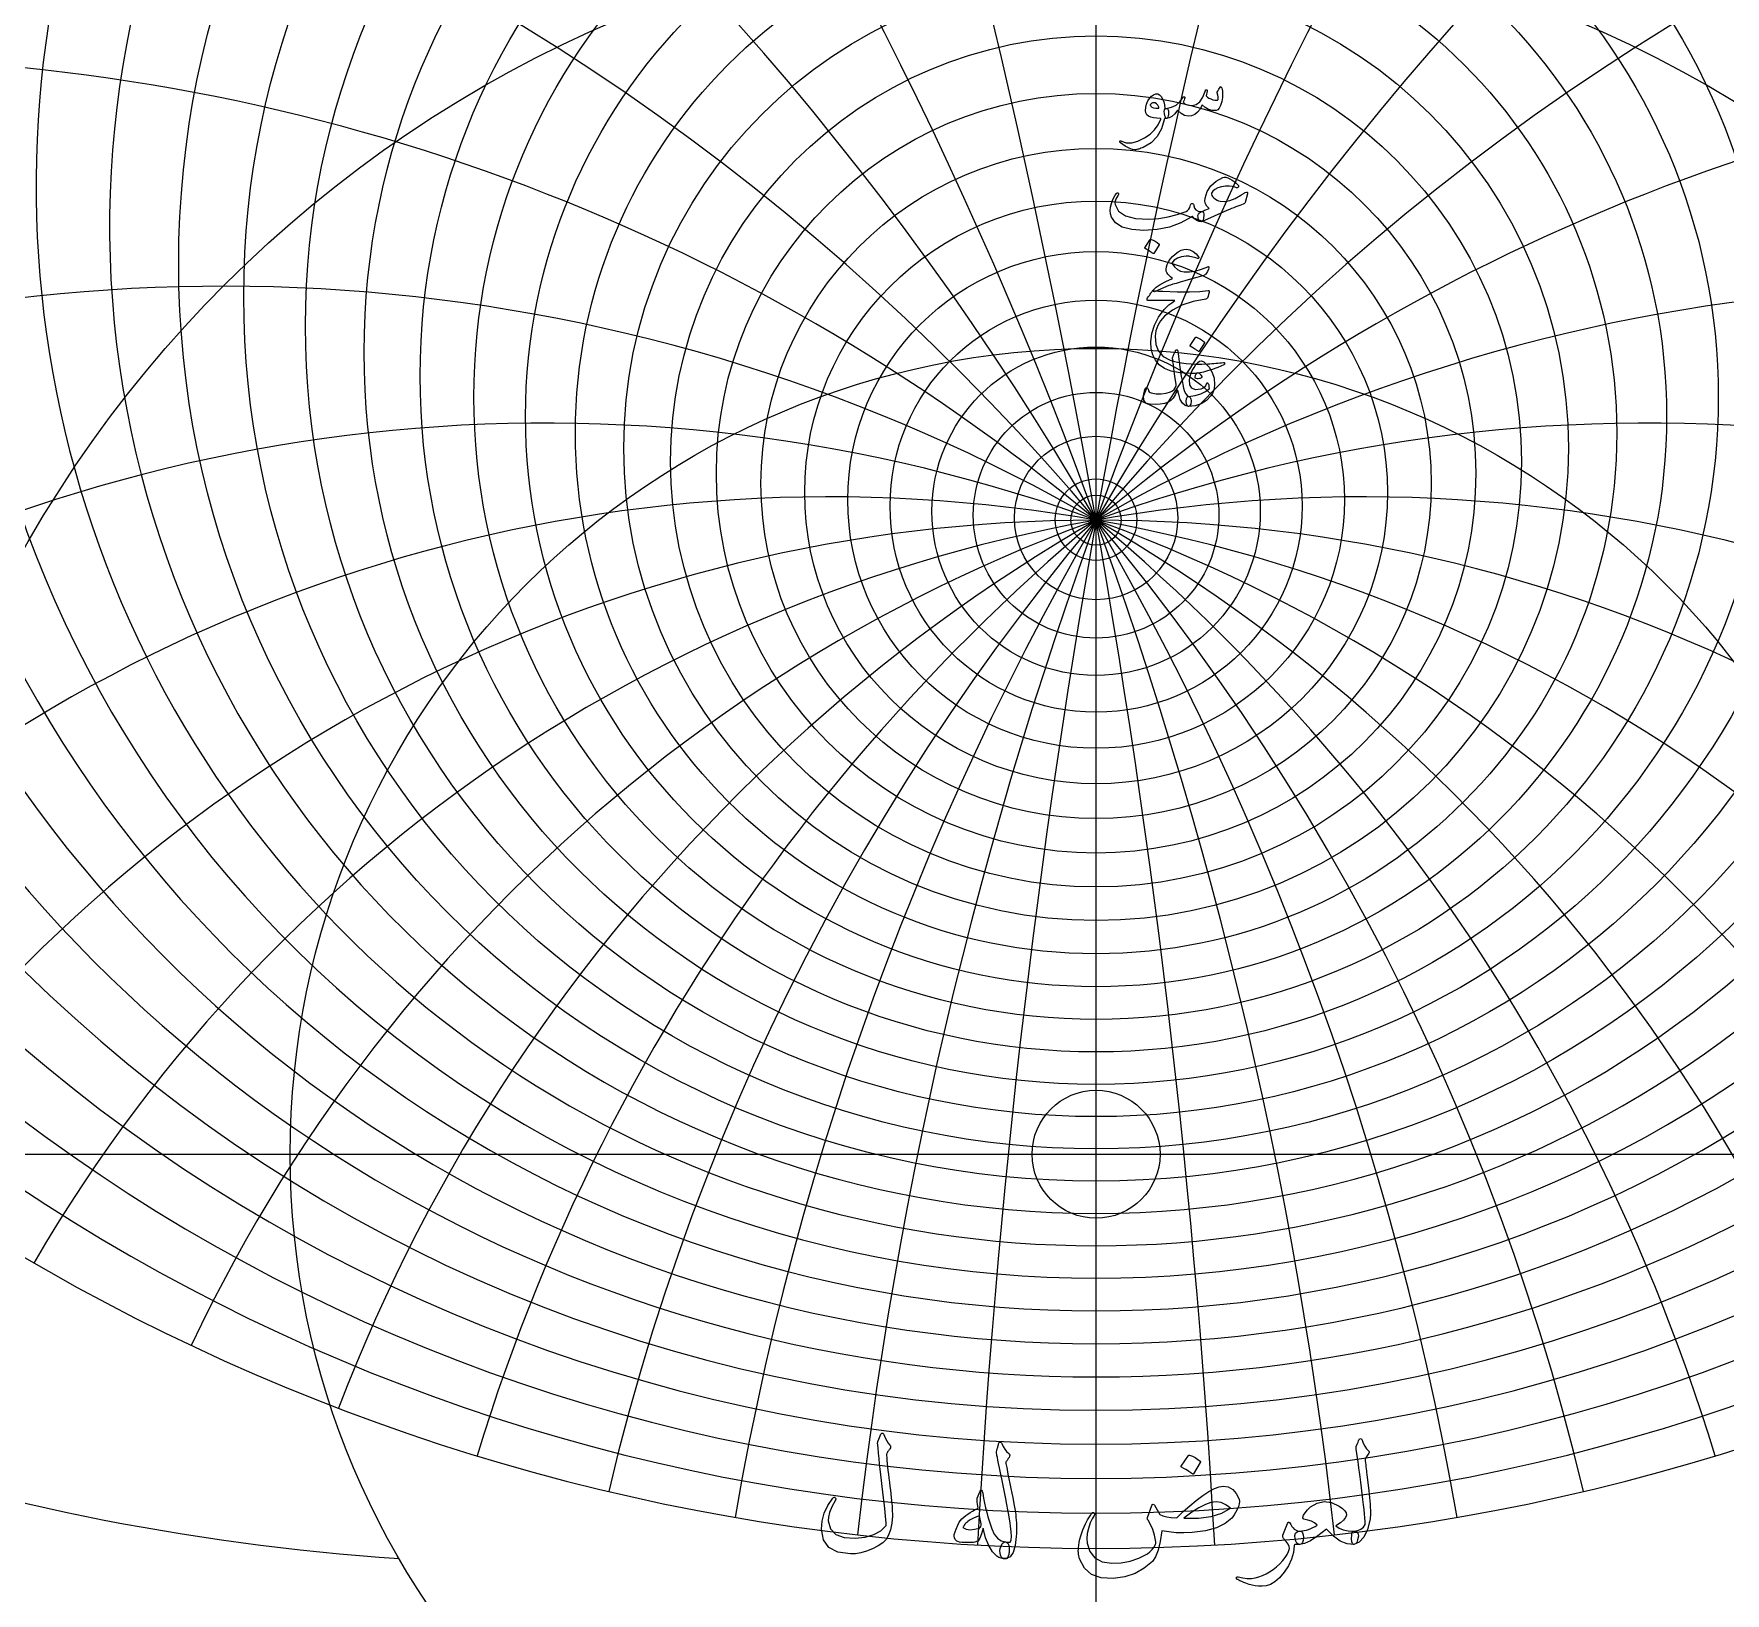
# Model space of a CAD drawing. Header units: millimetres. Extents: x -75 to 75, y -75 to 77.
# Drawn here: x -41.9 to 24.8, y -17.3 to 44.2 of the extents above; entities that cross this region are included whole.
import ezdxf

# ---------------------------------------------------------------- set-up
doc = ezdxf.new("R2010")
doc.units = ezdxf.units.MM
for name, color, linetype in [('CUT_INNER', 6, 'Continuous'), ('CUT_OUTER', 1, 'Continuous'), ('ENGRAVE', 7, 'Continuous'), ('ENGRAVE_FINE', 8, 'Continuous'), ('TEXT', 5, 'Continuous')]:
    doc.layers.add(name, color=color, linetype=linetype)

msp = doc.modelspace()

# ---------------------------------------------------------------- linework, layer by layer
at = {"layer": 'CUT_INNER'}
msp.add_circle((0, 0), 2.525, dxfattribs=at)
at = {"layer": 'CUT_OUTER'}
for centre, radius, start, end in [((-0.0002, -0.0002), 75.3374, 146.249794, 87.803295), ((-0.0008, 0.0009), 75.3363, 92.195935, 146.250222)]:
    msp.add_arc(centre, radius, start, end, dxfattribs=at)
at = {"layer": 'ENGRAVE'}
for points in [[(0, -74.25), (0, 74.25)], [(-74.25, 0), (74.25, 0)]]:
    msp.add_lwpolyline(points, dxfattribs=at)
for centre, radius in [((0, 0), 74.25), ((0, 30.7256), 26.6869), ((0, 0), 48.6033), ((0, 27.3504), 16.7976), ((0, 25.5838), 8.1335), ((0, 0), 31.8152), ((0, 25.0323), 0.99)]:
    msp.add_circle(centre, radius, dxfattribs=at)
for centre, radius, start, end in [((0, 36.6138), 38.9484, 111.397429, 68.602571), ((0, 47.1324), 55.9213, 178.212698, 1.787302), ((0, -34.6684), 59.7007, 35.5, 144.5), ((0, -34.6684), 59.7007, 35.5, 144.5), ((0, 68.1393), 83.6973, 212.539417, 327.460583), ((-21.0545, 78.5764), 94.7619, 235.850243, 266.087906)]:
    msp.add_arc(centre, radius, start, end, dxfattribs=at)
at = {"layer": 'ENGRAVE_FINE'}
for centre, radius in [((0, 35.1615), 36.222), ((0, 33.8631), 33.6511), ((0, 32.7008), 31.2158), ((0, 31.6592), 28.8993), ((0, 29.8891), 24.5662), ((0, 29.1407), 22.5261), ((0, 28.4724), 20.5569), ((0, 27.8776), 18.6499), ((0, 26.8862), 14.9931), ((0, 26.4807), 13.2299), ((0, 26.1303), 11.5024), ((0, 25.8322), 9.8052), ((0, 25.3832), 6.4825), ((0, 25.2288), 4.8478), ((0, 25.1194), 3.2252), ((0, 25.054), 1.6106)]:
    msp.add_circle(centre, radius, dxfattribs=at)
for centre, radius, start, end in [((-338.5795, -34.6684), 343.8026, 3.208337, 18.29396), ((-338.5795, -34.6684), 343.8026, 3.208337, 18.29396), ((338.5795, -34.6684), 343.8026, 161.70604, 176.791663), ((338.5795, -34.6684), 343.8026, 161.70604, 176.791663), ((-164.0263, -34.6684), 174.5532, 6.461003, 36.89217), ((-164.0263, -34.6684), 174.5532, 6.461003, 36.89217), ((164.0263, -34.6684), 174.5532, 143.10783, 173.538997), ((164.0263, -34.6684), 174.5532, 143.10783, 173.538997), ((0, 38.2419), 41.8538, 134.098509, 45.901491), ((-103.4046, -34.6684), 119.4014, 9.804661, 56.122086), ((-103.4046, -34.6684), 119.4014, 9.804661, 56.122086), ((103.4046, -34.6684), 119.4014, 123.877914, 170.195339), ((103.4046, -34.6684), 119.4014, 123.877914, 170.195339), ((0, 40.072), 44.9661, 148.455434, 31.544566), ((0, 42.136), 48.3191, 159.847193, 20.152807), ((-71.1485, -34.6684), 92.8778, 13.290888, 76.348103), ((-71.1485, -34.6684), 92.8778, 13.290888, 76.348103), ((71.1485, -34.6684), 92.8778, 103.651897, 166.709112), ((71.1485, -34.6684), 92.8778, 103.651897, 166.709112), ((0, 44.4732), 51.9539, 169.577451, 10.422549), ((0, 50.1749), 60.2844, 186.0602, 353.9398), ((-50.0948, -34.6684), 77.9337, 16.979292, 97.948707), ((-50.0948, -34.6684), 77.9337, 16.979292, 97.948707), ((50.0948, -34.6684), 77.9337, 82.051293, 163.020708), ((50.0948, -34.6684), 77.9337, 82.051293, 163.020708), ((0, 53.6788), 65.1234, 193.308562, 346.691438), ((-34.4682, -34.6684), 68.9364, 20.941525, 121.178865), ((-34.4682, -34.6684), 68.9364, 20.941525, 121.178865), ((34.4682, -34.6684), 68.9364, 58.821135, 159.058475), ((34.4682, -34.6684), 68.9364, 58.821135, 159.058475), ((0, 57.745), 70.5411, 200.083139, 339.916861), ((-21.7293, -34.6684), 63.5322, 25.266753, 130.864622), ((-21.7293, -34.6684), 63.5322, 25.266753, 130.864622), ((21.7293, -34.6684), 63.5322, 49.135378, 154.733247), ((21.7293, -34.6684), 63.5322, 49.135378, 154.733247), ((0, 62.5059), 76.6725, 206.471969, 333.528031), ((-10.5268, -34.6684), 60.6217, 30.069347, 138.237961), ((-10.5268, -34.6684), 60.6217, 30.069347, 138.237961), ((10.5268, -34.6684), 60.6217, 41.762039, 149.930653), ((10.5268, -34.6684), 60.6217, 41.762039, 149.930653), ((0, 145.6412), 170.1393, 244.27222, 295.72778)]:
    msp.add_arc(centre, radius, start, end, dxfattribs=at)
at = {"layer": 'TEXT'}
for points in [[(4.9071, 42.1418), (4.9167, 42.1483), (4.9279, 42.1461), (4.9408, 42.1352), (4.9554, 42.1154), (4.971, 42.0819), (4.9828, 42.0342), (4.9908, 41.9721), (4.9949, 41.8959), (4.9963, 41.8091), (4.9916, 41.7246), (4.9809, 41.6423), (4.9642, 41.5621), (4.9153, 41.4062), (4.861, 41.2943), (4.8012, 41.2262), (4.7358, 41.2021), (4.5813, 41.2111), (4.4383, 41.2515), (4.3069, 41.3231), (4.1869, 41.426), (4.1046, 41.2638), (4.0069, 41.1373), (3.8938, 41.0464), (3.7654, 40.9913), (3.6306, 40.9792), (3.4942, 41.0132), (3.3562, 41.0934), (3.2165, 41.2196), (3.1034, 41.0755), (2.9926, 40.9726), (2.8839, 40.9109), (2.7774, 40.8903), (2.756, 40.9024), (2.7357, 40.9386), (2.7165, 40.999), (2.6983, 41.0835), (2.6918, 41.1669), (2.7027, 41.2284), (2.7313, 41.2679), (2.7774, 41.2855), (2.9799, 41.3313), (3.1572, 41.4205), (3.3093, 41.5531), (3.4361, 41.729), (3.4429, 41.7386), (3.4503, 41.7455), (3.4583, 41.7496), (3.4668, 41.7509), (3.4772, 41.7498), (3.4866, 41.7466), (3.4948, 41.7411), (3.5019, 41.7334), (3.506, 41.7098), (3.4964, 41.6697), (3.4731, 41.6132), (3.4361, 41.5402), (3.4846, 41.4839), (3.5601, 41.4425), (3.6625, 41.4158), (3.7917, 41.404), (3.9528, 41.4378), (4.0936, 41.5479), (4.2141, 41.7342), (4.3143, 41.9968), (4.3192, 42.0103), (4.3253, 42.0199), (4.3324, 42.0257), (4.3406, 42.0276), (4.353, 42.0265), (4.3637, 42.0232), (4.3727, 42.0177), (4.3802, 42.01), (4.3856, 41.999), (4.3889, 41.9881), (4.39, 41.9771), (4.3889, 41.9661), (4.345, 41.7817), (4.3963, 41.7361), (4.4581, 41.6961), (4.5303, 41.6615), (4.6129, 41.6324), (4.6933, 41.6134), (4.7545, 41.6093), (4.7965, 41.62), (4.8193, 41.6456), (4.8267, 41.6845), (4.8226, 41.74), (4.8069, 41.8119), (4.7797, 41.9002), (4.7844, 41.9252), (4.8072, 41.9738), (4.8481, 42.046), (4.9071, 42.1418)], [(2.6896, 40.842), (2.5866, 40.4805), (2.414, 40.1778), (2.1717, 39.9338), (1.8596, 39.7486), (1.816, 39.7298), (1.7729, 39.7129), (1.7304, 39.698), (1.6884, 39.6849), (1.6472, 39.6741), (1.6072, 39.6657), (1.5682, 39.6598), (1.5303, 39.6564), (1.4359, 39.6698), (1.3108, 39.7189), (1.1549, 39.8038), (0.9682, 39.9242), (0.9482, 39.9415), (0.9364, 39.9583), (0.9328, 39.9745), (0.9375, 39.9901), (0.9479, 40.0022), (0.9617, 40.0077), (0.9787, 40.0066), (0.999, 39.9989), (1.193, 39.936), (1.4107, 39.9363), (1.6519, 39.9997), (1.9167, 40.1262), (2.133, 40.2731), (2.3119, 40.4457), (2.4535, 40.6441), (2.5578, 40.8683), (2.557, 40.8763), (2.5545, 40.8826), (2.5504, 40.8873), (2.5447, 40.8903), (2.3934, 40.8991), (2.2647, 40.9166), (2.1585, 40.943), (2.0748, 40.9781), (2.01, 41.0324), (1.9694, 41.1076), (1.953, 41.2037), (1.9606, 41.3206), (1.9631, 41.3361), (1.9661, 41.3519), (1.9697, 41.368), (1.9738, 41.3843), (1.9785, 41.4012), (1.9837, 41.4189), (1.9895, 41.4374), (1.9958, 41.4567), (2.0474, 41.5822), (2.1099, 41.6862), (2.1835, 41.7688), (2.268, 41.83), (2.3545, 41.8635), (2.4338, 41.8629), (2.506, 41.8283), (2.571, 41.7597), (2.6278, 41.6642), (2.6709, 41.5533), (2.7003, 41.4271), (2.7159, 41.2855), (2.7246, 41.2856), (2.7329, 41.286), (2.741, 41.2867), (2.7488, 41.2877), (2.7567, 41.2886), (2.7648, 41.2893), (2.7731, 41.2897), (2.7818, 41.2899), (2.8114, 41.2836), (2.8345, 41.2646), (2.8509, 41.2331), (2.8608, 41.1889), (2.8649, 41.1403), (2.8641, 41.0912), (2.8584, 41.0415), (2.8476, 40.9913), (2.8337, 40.9471), (2.818, 40.9155), (2.8007, 40.8966), (2.7818, 40.8903), (2.6983, 40.8903), (2.6978, 40.8823), (2.6962, 40.8716), (2.6934, 40.8582), (2.6896, 40.842)], [(2.4788, 41.3338), (2.4327, 41.4142), (2.3822, 41.471), (2.3273, 41.5042), (2.268, 41.5138), (2.2326, 41.5045), (2.2011, 41.4897), (2.1733, 41.4694), (2.1495, 41.4436), (2.1418, 41.4298), (2.1407, 41.415), (2.1462, 41.3991), (2.1582, 41.3821), (2.2035, 41.3423), (2.2691, 41.3151), (2.355, 41.3006), (2.4612, 41.2987), (2.4722, 41.3009), (2.4788, 41.3074), (2.481, 41.3184), (2.4788, 41.3338)], [(5.9763, 37.9193), (5.8885, 37.568), (5.8786, 37.551), (5.8622, 37.5351), (5.8391, 37.5203), (5.8095, 37.5065), (5.7437, 37.4834), (5.6739, 37.4577), (5.5999, 37.4296), (5.5218, 37.399), (5.4396, 37.3662), (5.3533, 37.3314), (5.2629, 37.2948), (5.1684, 37.2563), (4.1584, 36.8171), (4.1123, 36.8273), (4.075, 36.8578), (4.0464, 36.9085), (4.0267, 36.9796), (4.0234, 37.0551), (4.0442, 37.119), (4.0892, 37.1714), (4.1584, 37.2123), (4.167, 37.2163), (4.1842, 37.2239), (4.2099, 37.235), (4.244, 37.2497), (4.2864, 37.2676), (4.3368, 37.2886), (4.3951, 37.3126), (4.4614, 37.3397), (4.376, 37.4272), (4.322, 37.523), (4.2992, 37.627), (4.3077, 37.7393), (4.3922, 38.0063), (4.536, 38.2322), (4.7391, 38.4169), (5.0015, 38.5604), (5.0589, 38.5739), (5.1255, 38.5703), (5.2016, 38.5497), (5.2869, 38.5121), (5.3756, 38.4608), (5.4571, 38.4034), (5.5315, 38.34), (5.5987, 38.2706), (5.6176, 38.2451), (5.6261, 38.2212), (5.6242, 38.199), (5.6119, 38.1784), (5.5932, 38.1625), (5.5723, 38.1542), (5.5493, 38.1537), (5.524, 38.1608), (5.3926, 38.2023), (5.2529, 38.2212), (5.105, 38.2176), (4.9488, 38.1916), (4.8075, 38.1493), (4.6952, 38.0928), (4.6121, 38.022), (4.558, 37.9369), (4.5525, 37.899), (4.5668, 37.8556), (4.6008, 37.8068), (4.6546, 37.7524), (4.7161, 37.703), (4.7775, 37.6646), (4.839, 37.6372), (4.9005, 37.6207), (5.0847, 37.616), (5.2814, 37.6547), (5.4908, 37.7368), (5.7129, 37.8622), (5.7367, 37.8773), (5.7601, 37.8919), (5.7828, 37.9059), (5.8051, 37.9193), (5.8265, 37.9319), (5.8468, 37.9435), (5.866, 37.9539), (5.8841, 37.9632), (5.9343, 37.9868), (5.9664, 37.9874), (5.9804, 37.9649), (5.9763, 37.9193)], [(0.808, 37.9325), (0.8236, 37.9495), (0.8398, 37.9566), (0.8565, 37.9539), (0.8738, 37.9413), (0.887, 37.9248), (0.8914, 37.9061), (0.887, 37.8853), (0.8738, 37.8622), (0.8069, 37.7585), (0.7641, 37.6624), (0.7454, 37.5741), (0.7509, 37.4934), (0.8884, 37.2283), (1.156, 37.0433), (1.5536, 36.9384), (2.0814, 36.9137), (2.473, 36.9426), (2.8487, 37.0027), (3.2085, 37.0941), (3.5524, 37.2167), (3.6131, 37.2527), (3.6633, 37.3078), (3.7031, 37.3822), (3.7325, 37.4758), (3.7423, 37.5024), (3.7588, 37.5208), (3.7819, 37.531), (3.8115, 37.5329), (3.8326, 37.5238), (3.8477, 37.5054), (3.8568, 37.4777), (3.8598, 37.4407), (3.8804, 37.349), (3.9377, 37.2804), (4.0319, 37.2348), (4.1628, 37.2123), (4.21, 37.2019), (4.2418, 37.175), (4.2583, 37.1317), (4.2594, 37.0718), (4.2435, 36.9604), (4.2221, 36.8808), (4.1952, 36.8331), (4.1628, 36.8171), (4.0665, 36.8298), (3.9751, 36.8676), (3.8886, 36.9308), (3.8071, 37.0191), (3.8002, 37.0227), (3.7884, 37.0202), (3.7717, 37.0117), (3.75, 36.9972), (3.3406, 36.7666), (2.8938, 36.602), (2.4096, 36.5032), (1.8882, 36.4702), (1.4063, 36.5032), (1.0319, 36.602), (0.7652, 36.7666), (0.606, 36.9972), (0.5697, 37.1259), (0.5577, 37.2573), (0.5697, 37.3916), (0.606, 37.5285), (0.6548, 37.6558), (0.7048, 37.7656), (0.7558, 37.8578), (0.808, 37.9325)], [(2.1385, 36.1102), (2.144, 36.1157), (2.1517, 36.1189), (2.1615, 36.12), (2.1736, 36.1189), (2.259, 36.0844), (2.3394, 36.0421), (2.4148, 35.9922), (2.4854, 35.9345), (2.4922, 35.9257), (2.4953, 35.917), (2.4944, 35.9082), (2.4898, 35.8994), (2.2834, 35.5657), (2.2757, 35.5577), (2.2658, 35.5558), (2.2537, 35.5599), (2.2395, 35.5701), (2.2271, 35.5788), (2.2076, 35.592), (2.181, 35.6096), (2.1473, 35.6315), (2.1058, 35.6579), (2.0561, 35.6886), (1.9982, 35.7237), (1.9321, 35.7633), (1.9233, 35.7699), (1.9189, 35.7764), (1.9189, 35.783), (1.9233, 35.7896)], [(4.4548, 35.0302), (4.4584, 34.9992), (4.4383, 34.9413), (4.3947, 34.8565), (4.3275, 34.7448), (4.3132, 34.7267), (4.2967, 34.7119), (4.2781, 34.7004), (4.2572, 34.6921), (3.9762, 34.6147), (3.7259, 34.545), (3.5063, 34.483), (3.3175, 34.4287), (3.1594, 34.3823), (3.0321, 34.3441), (2.9355, 34.3142), (2.8696, 34.2925), (2.3383, 34.0554), (2.301, 34.0527), (2.2724, 34.0576), (2.2526, 34.0702), (2.2417, 34.0905), (2.2414, 34.0979), (2.245, 34.107), (2.2524, 34.1177), (2.2636, 34.1301), (2.3718, 34.2316), (2.5337, 34.3386), (2.7494, 34.4512), (3.0189, 34.5692), (2.9456, 34.6317), (2.8839, 34.6921), (2.8337, 34.7503), (2.795, 34.8063), (2.7711, 34.8675), (2.7653, 34.9413), (2.7777, 35.0278), (2.8081, 35.1268), (2.8575, 35.23), (2.9267, 35.3332), (3.0156, 35.4364), (3.1243, 35.5396), (3.2426, 35.6288), (3.3559, 35.69), (3.4643, 35.7232), (3.5678, 35.7284), (3.708, 35.7002), (3.8346, 35.6417), (3.9474, 35.5531), (4.0464, 35.4342), (4.0552, 35.4194), (4.0596, 35.4057), (4.0596, 35.3931), (4.0552, 35.3815), (4.0456, 35.3708), (4.0343, 35.3651), (4.0215, 35.3642), (4.0069, 35.3684), (3.9423, 35.3889), (3.8801, 35.4068), (3.8204, 35.4219), (3.7632, 35.4342), (3.7087, 35.4436), (3.6573, 35.4496), (3.6088, 35.4523), (3.5634, 35.4518), (3.3743, 35.4296), (3.2154, 35.376), (3.0867, 35.2912), (2.9882, 35.1751), (3.093, 35.0371), (3.2099, 34.9347), (3.3389, 34.868), (3.48, 34.837), (3.6899, 34.8348), (3.9158, 34.8678), (4.1576, 34.9358), (4.4153, 35.039), (4.426, 35.0418), (4.4361, 35.0412), (4.4457, 35.0374), (4.4548, 35.0302)], [(2.6325, 34.0686), (3.1959, 34.0488), (3.6831, 34.0466), (4.0939, 34.062), (4.4285, 34.0949), (4.4387, 34.0962), (4.4477, 34.0955), (4.4552, 34.0929), (4.4614, 34.0883), (4.4659, 34.0822), (4.4685, 34.0746), (4.4692, 34.0657), (4.468, 34.0554), (4.4593, 34.0153), (4.451, 33.9786), (4.4429, 33.9451), (4.435, 33.9149), (4.4275, 33.888), (4.4202, 33.8644), (4.4132, 33.8441), (4.4065, 33.8271), (4.3922, 33.7999), (4.3758, 33.7799), (4.3571, 33.767), (4.3362, 33.7612), (3.8291, 33.6693), (3.3878, 33.5252), (3.0123, 33.3289), (2.7027, 33.0806), (2.5463, 32.9019), (2.4327, 32.7128), (2.3619, 32.5133), (2.3339, 32.3033), (2.3608, 31.9737), (2.4678, 31.7051), (2.655, 31.4973), (2.9223, 31.3505), (3.0609, 31.306), (3.2132, 31.2692), (3.3792, 31.2401), (3.559, 31.2187), (3.7522, 31.2047), (3.9586, 31.1979), (4.1782, 31.1982), (4.4109, 31.2056), (4.4936, 31.2102), (4.575, 31.2154), (4.655, 31.2212), (4.7336, 31.2275), (4.8103, 31.2344), (4.8846, 31.2418), (4.9563, 31.2497), (5.0256, 31.2583), (5.0468, 31.2594), (5.0619, 31.2539), (5.0709, 31.2418), (5.0739, 31.2231), (5.0723, 31.2014), (5.0674, 31.1847), (5.0591, 31.1729), (5.0476, 31.166), (4.9236, 31.1136), (4.8061, 31.0661), (4.6952, 31.0236), (4.5909, 30.986), (4.4935, 30.9531), (4.4032, 30.9245), (4.32, 30.9004), (4.244, 30.8806), (4.1725, 30.8661), (4.103, 30.8532), (4.0353, 30.8419), (3.9696, 30.8323), (3.9055, 30.8249), (3.8428, 30.8202), (3.7814, 30.8183), (3.7215, 30.8191), (3.312, 30.851), (2.9706, 30.9201), (2.6973, 31.0266), (2.492, 31.1704), (2.3413, 31.3502), (2.2362, 31.5601), (2.1766, 31.8003), (2.1626, 32.0706), (2.2057, 32.406), (2.3086, 32.7315), (2.4714, 33.0471), (2.694, 33.3528), (2.781, 33.4453), (2.8795, 33.534), (2.9895, 33.6188), (3.1111, 33.6997), (2.0485, 33.7085), (2.0229, 33.7195), (2.0122, 33.7392), (2.0164, 33.7678), (2.0353, 33.8051), (2.071, 33.8595), (2.1034, 33.9083), (2.1324, 33.9517), (2.1582, 33.9895), (2.1807, 34.0216), (2.2, 34.0477), (2.2159, 34.0678), (2.2285, 34.0818), (2.257, 34.0842), (2.3339, 34.0829), (2.459, 34.0776), (2.6325, 34.0686)], [(3.9257, 32.2468), (3.9312, 32.2523), (3.9388, 32.2556), (3.9487, 32.2567), (3.9608, 32.2556), (4.0462, 32.221), (4.1266, 32.1788), (4.202, 32.1288), (4.2726, 32.0712), (4.2794, 32.0624), (4.2824, 32.0536), (4.2816, 32.0448), (4.277, 32.0361), (4.0706, 31.7023), (4.0629, 31.6944), (4.053, 31.6925), (4.0409, 31.6966), (4.0267, 31.7067), (4.0143, 31.7155), (3.9948, 31.7287), (3.9682, 31.7462), (3.9345, 31.7682), (3.893, 31.7945), (3.8433, 31.8253), (3.7854, 31.8604), (3.7193, 31.8999), (3.7105, 31.9065), (3.7061, 31.9131), (3.7061, 31.9197), (3.7105, 31.9263)], [(3.6534, 29.9195), (3.6853, 29.9042), (3.7105, 29.88), (3.7292, 29.8471), (3.7412, 29.8054), (3.7492, 29.7538), (3.7511, 29.7044), (3.747, 29.6572), (3.7369, 29.6122), (3.7218, 29.5737), (3.7028, 29.5463), (3.68, 29.5298), (3.6534, 29.5243), (3.522, 29.5608), (3.413, 29.6528), (3.3266, 29.8002), (3.2626, 30.003), (3.2544, 30.038), (3.2472, 30.0683), (3.2412, 30.0939), (3.2363, 30.1149), (3.2324, 30.1313), (3.2297, 30.1429), (3.228, 30.1499), (3.2275, 30.1523), (3.2209, 30.1652), (3.2143, 30.1687), (3.2077, 30.163), (3.2011, 30.1479), (3.1265, 29.9794), (3.0431, 29.8471), (2.9508, 29.751), (2.8498, 29.6912), (2.7033, 29.6451), (2.5315, 29.6165), (2.3344, 29.6056), (2.1121, 29.6122), (1.9637, 29.658), (1.8827, 29.7691), (1.8692, 29.9456), (1.9233, 30.1874), (1.9357, 30.2165), (1.9508, 30.2379), (1.9686, 30.2516), (1.9892, 30.2577), (2.0095, 30.2557), (2.0265, 30.2456), (2.0402, 30.2272), (2.0507, 30.2006), (2.0729, 30.1438), (2.1001, 30.1007), (2.1322, 30.0713), (2.1692, 30.0557), (2.377, 30.0238), (2.5743, 30.0205), (2.7612, 30.0458), (2.9377, 30.0996), (3.0142, 30.1396), (3.0771, 30.194), (3.1262, 30.2626), (3.1616, 30.3455), (3.1594, 30.3847), (3.1484, 30.4761), (3.1287, 30.6196), (3.1001, 30.8153), (3.0856, 30.92), (3.0727, 31.0146), (3.0614, 31.099), (3.0518, 31.1732), (3.0436, 31.2367), (3.0365, 31.289), (3.0304, 31.3301), (3.0255, 31.3598), (3.0214, 31.4054), (3.0222, 31.4455), (3.028, 31.48), (3.0387, 31.5091), (3.0557, 31.5452), (3.0716, 31.5788), (3.0864, 31.61), (3.1001, 31.6387), (3.1125, 31.6649), (3.1232, 31.6886), (3.1322, 31.7099), (3.1397, 31.7287), (3.1473, 31.7438), (3.1572, 31.7539), (3.1693, 31.7591), (3.1836, 31.7594), (3.1992, 31.7534), (3.211, 31.7441), (3.219, 31.7314), (3.2231, 31.7155), (3.2498, 31.4909), (3.2774, 31.278), (3.3058, 31.077), (3.3351, 30.8878), (3.3648, 30.7104), (3.3949, 30.5447), (3.4252, 30.3909), (3.4558, 30.2489), (3.4929, 30.1163), (3.5382, 30.0172), (3.5917, 29.9516), (3.6534, 29.9195)], [(4.1584, 31.3203), (4.1886, 31.3159), (4.2221, 31.3027), (4.2588, 31.2808), (4.2989, 31.25), (4.4704, 31.0673), (4.5898, 30.8614), (4.6571, 30.6325), (4.6722, 30.3806), (4.6587, 30.2494), (4.6315, 30.1325), (4.5907, 30.0299), (4.536, 29.9415), (4.359, 29.759), (4.1529, 29.6286), (3.9177, 29.5504), (3.6534, 29.5243), (3.6268, 29.5306), (3.604, 29.5496), (3.5851, 29.5811), (3.57, 29.6253), (3.5644, 29.6498), (3.5607, 29.6747), (3.5589, 29.7003), (3.559, 29.7263), (3.5605, 29.7521), (3.5629, 29.7768), (3.566, 29.8004), (3.57, 29.8229), (3.5818, 29.8619), (3.5996, 29.891), (3.6235, 29.9102), (3.6534, 29.9195), (3.9108, 29.9541), (4.1342, 30.0183), (4.3236, 30.1122), (4.479, 30.2357), (4.4715, 30.2974), (4.4625, 30.3466), (4.4518, 30.3831), (4.4394, 30.407), (4.4246, 30.4275), (4.4109, 30.441), (4.3983, 30.4473), (4.3867, 30.4465), (4.3788, 30.4437), (4.3725, 30.4399), (4.3678, 30.4349), (4.3648, 30.4289), (4.3225, 30.3422), (4.2704, 30.2752), (4.2083, 30.228), (4.1364, 30.2006), (3.9276, 30.1844), (3.7841, 30.2412), (3.7058, 30.371), (3.6929, 30.5738), (3.7105, 30.6902), (3.7456, 30.8109), (3.7983, 30.9361), (3.8686, 31.0656), (3.9427, 31.177), (4.0157, 31.2566), (4.0876, 31.3044), (4.1584, 31.3203)], [(4.0135, 30.8461), (3.9699, 30.8337), (3.9355, 30.8011), (3.9106, 30.7481), (3.8949, 30.6748), (3.8952, 30.6633), (3.896, 30.6551), (3.8974, 30.6501), (3.8993, 30.6485), (3.9435, 30.6378), (3.9882, 30.632), (4.0335, 30.6312), (4.0794, 30.6353), (4.1197, 30.6438), (4.1529, 30.6561), (4.179, 30.6723), (4.1979, 30.6924), (4.1485, 30.7629), (4.1013, 30.812), (4.0563, 30.8398), (4.0135, 30.8461)], [(-8.4954, -11.0498), (-8.4851, -11.0319), (-8.472, -11.0191), (-8.4559, -11.0114), (-8.4368, -11.0088), (-8.4178, -11.0121), (-8.4017, -11.022), (-8.3885, -11.0385), (-8.3783, -11.0615), (-8.3238, -11.1958), (-8.2656, -11.3118), (-8.2037, -11.4095), (-8.1382, -11.4889), (-8.1188, -11.5175), (-8.1133, -11.5504), (-8.1218, -11.5877), (-8.1441, -11.6295), (-8.1584, -11.6496), (-8.1719, -11.669), (-8.1847, -11.6876), (-8.1968, -11.7056), (-8.2081, -11.7224), (-8.2187, -11.7378), (-8.2286, -11.7517), (-8.2378, -11.7641), (-8.2531, -11.7868), (-8.2641, -11.8139), (-8.2707, -11.8454), (-8.2729, -11.8812), (-8.2659, -11.9824), (-8.2568, -12.0927), (-8.2454, -12.2122), (-8.2319, -12.3408), (-8.2165, -12.4786), (-8.1997, -12.6255), (-8.1814, -12.7816), (-8.1616, -12.9468), (-8.1395, -13.1116), (-8.1199, -13.2666), (-8.1029, -13.4117), (-8.0885, -13.5469), (-8.0762, -13.6726), (-8.0658, -13.7892), (-8.0572, -13.8966), (-8.0504, -13.9948), (-8.0427, -14.2857), (-8.0665, -14.5613), (-8.1218, -14.8214), (-8.2085, -15.0663), (-8.293, -15.2101), (-8.4236, -15.3429), (-8.6004, -15.4647), (-8.8232, -15.5756), (-9.0648, -15.6675), (-9.2916, -15.7322), (-9.5039, -15.7699), (-9.7015, -15.7805), (-10.1962, -15.7125), (-10.5504, -15.5259), (-10.7641, -15.2207), (-10.8373, -14.7969), (-10.8117, -14.4811), (-10.729, -14.1719), (-10.5892, -13.8693), (-10.3923, -13.5733), (-10.3773, -13.5561), (-10.3616, -13.5455), (-10.3451, -13.5414), (-10.3279, -13.544), (-10.3096, -13.5509), (-10.2957, -13.5601), (-10.2862, -13.5714), (-10.2811, -13.585), (-10.2774, -13.6051), (-10.2782, -13.6245), (-10.2833, -13.6432), (-10.2928, -13.6611), (-10.4271, -13.9227), (-10.5197, -14.1456), (-10.5705, -14.3296), (-10.5797, -14.4749), (-10.482, -14.7878), (-10.2709, -15.0062), (-9.9463, -15.1303), (-9.5083, -15.1599), (-9.1134, -15.1171), (-8.7779, -15.0179), (-8.5016, -14.8624), (-8.2846, -14.6506), (-8.2892, -14.5483), (-8.297, -14.4288), (-8.3082, -14.2921), (-8.3227, -14.1383), (-8.3408, -13.9668), (-8.3629, -13.7775), (-8.3891, -13.5702), (-8.4193, -13.3449), (-8.4478, -13.1126), (-8.4749, -12.8839), (-8.5005, -12.6588), (-8.5246, -12.4374), (-8.547, -12.2197), (-8.5671, -12.0056), (-8.585, -11.7952), (-8.6008, -11.5885), (-8.6242, -11.3894), (-8.6231, -11.3667), (-8.6198, -11.3455), (-8.6143, -11.3257), (-8.6066, -11.3074)], [(10.2752, -11.5416), (10.3148, -11.4461), (10.3455, -11.3704), (10.3675, -11.3144), (10.3806, -11.2782), (10.3909, -11.2551), (10.404, -11.2387), (10.4201, -11.2288), (10.4392, -11.2255), (10.4608, -11.2291), (10.4787, -11.2401), (10.493, -11.2584), (10.5036, -11.284), (10.5522, -11.4095), (10.6104, -11.5226), (10.6781, -11.6232), (10.7553, -11.7114), (10.7769, -11.7396), (10.7831, -11.7714), (10.774, -11.8069), (10.7495, -11.8461), (10.6207, -12.0276), (10.6295, -12.1088), (10.6382, -12.1886), (10.647, -12.2669), (10.6558, -12.3438), (10.6646, -12.4191), (10.6734, -12.493), (10.6822, -12.5655), (10.6909, -12.6365), (10.7718, -13.2937), (10.8212, -13.8075), (10.8391, -14.1778), (10.8256, -14.4047), (10.7151, -14.8163), (10.5709, -15.1204), (10.3931, -15.3169), (10.1816, -15.4058), (10.1757, -15.4058), (10.1699, -15.4058), (10.164, -15.4058), (10.1581, -15.4058), (10.1234, -15.3729), (10.1011, -15.2975), (10.0912, -15.1797), (10.0937, -15.0194), (10.0992, -14.9601), (10.1157, -14.917), (10.1431, -14.8899), (10.1816, -14.8789), (10.3301, -14.8493), (10.4538, -14.7955), (10.5526, -14.7175), (10.6265, -14.6154), (10.6216, -14.4928), (10.6126, -14.3534), (10.5996, -14.1972), (10.5826, -14.0241), (10.5619, -13.8349), (10.538, -13.6304), (10.5107, -13.4104), (10.4802, -13.1751), (10.452, -12.9439), (10.426, -12.736), (10.4022, -12.5516), (10.3806, -12.3906), (10.362, -12.253), (10.347, -12.1388), (10.3356, -12.0481), (10.3279, -11.9808), (10.2694, -11.647), (10.2676, -11.6141), (10.2679, -11.5855), (10.2705, -11.5614), (10.2752, -11.5416)], [(-3.8466, -11.4304), (-3.836, -11.4022), (-3.8217, -11.3821), (-3.8038, -11.37), (-3.7822, -11.366), (-3.7628, -11.3693), (-3.7456, -11.3792), (-3.7306, -11.3956), (-3.7178, -11.4187), (-3.6659, -11.5376), (-3.6037, -11.6426), (-3.5312, -11.7338), (-3.4485, -11.811), (-3.4214, -11.845), (-3.4104, -11.8827), (-3.4156, -11.924), (-3.4368, -11.969), (-3.4516, -11.9925), (-3.4668, -12.0159), (-3.4823, -12.0393), (-3.4983, -12.0627), (-3.5142, -12.0861), (-3.5297, -12.1096), (-3.5449, -12.133), (-3.5597, -12.1564), (-3.5564, -12.2131), (-3.529, -12.3716), (-3.4774, -12.6317), (-3.4017, -12.9936), (-3.3596, -13.1925), (-3.3212, -13.3793), (-3.2864, -13.5541), (-3.2553, -13.7167), (-3.2282, -13.8669), (-3.2055, -14.0043), (-3.1872, -14.1289), (-3.1733, -14.2407), (-3.1627, -14.3461), (-3.1543, -14.4515), (-3.1481, -14.5569), (-3.144, -14.6623), (-3.1422, -14.768), (-3.1426, -14.8745), (-3.1451, -14.9817), (-3.1499, -15.0897), (-3.1905, -15.4516), (-3.2714, -15.7176), (-3.3925, -15.8878), (-3.5539, -15.962), (-3.6337, -15.9642), (-3.6973, -15.9415), (-3.7449, -15.894), (-3.7764, -15.8215), (-3.7925, -15.7363), (-3.7939, -15.6503), (-3.7808, -15.5635), (-3.753, -15.4761), (-3.7156, -15.3952), (-3.6739, -15.34), (-3.6278, -15.3103), (-3.5773, -15.3063), (-3.5383, -15.309), (-3.5034, -15.3114), (-3.4725, -15.3134), (-3.4456, -15.3151), (-3.4223, -15.3156), (-3.4024, -15.3143), (-3.3857, -15.3112), (-3.3724, -15.3063), (-3.346, -15.2192), (-3.3373, -15.0867), (-3.346, -14.9089), (-3.3724, -14.6857), (-3.3925, -14.553), (-3.4178, -14.401), (-3.4481, -14.2296), (-3.4836, -14.0387), (-3.5239, -13.8281), (-3.5685, -13.5974), (-3.6176, -13.3466), (-3.671, -13.0756), (-3.7237, -12.8107), (-3.7705, -12.5779), (-3.8115, -12.3774), (-3.8466, -12.2091), (-3.8755, -12.073), (-3.8979, -11.969), (-3.9136, -11.8973), (-3.9227, -11.8578), (-3.9304, -11.8062), (-3.9301, -11.7509), (-3.9216, -11.692), (-3.9052, -11.6295), (-3.894, -11.5982), (-3.884, -11.5687), (-3.875, -11.5411), (-3.8671, -11.5153), (-3.8604, -11.4913), (-3.8547, -11.4692), (-3.8501, -11.4489), (-3.8466, -11.4304)], [(3.6476, -11.8871), (3.6549, -11.8798), (3.6651, -11.8754), (3.6783, -11.8739), (3.6944, -11.8754), (3.8082, -11.9215), (3.9154, -11.9778), (4.0161, -12.0444), (4.1101, -12.1213), (4.1192, -12.133), (4.1233, -12.1447), (4.1222, -12.1564), (4.116, -12.1681), (3.8408, -12.6131), (3.8305, -12.6237), (3.8174, -12.6262), (3.8013, -12.6208), (3.7822, -12.6072), (3.7658, -12.5955), (3.7398, -12.5779), (3.7043, -12.5545), (3.6593, -12.5253), (3.604, -12.4901), (3.5378, -12.4491), (3.4606, -12.4023), (3.3724, -12.3496), (3.3607, -12.3408), (3.3548, -12.332), (3.3548, -12.3233), (3.3607, -12.3145)], [(-4.1218, -14.7852), (-4.0215, -14.9978), (-3.8964, -15.1555), (-3.7464, -15.2584), (-3.5715, -15.3063), (-3.5235, -15.3217), (-3.4851, -15.3561), (-3.4562, -15.4095), (-3.4368, -15.4819), (-3.4317, -15.5204), (-3.428, -15.5595), (-3.4258, -15.5994), (-3.4251, -15.64), (-3.4265, -15.681), (-3.4309, -15.722), (-3.4383, -15.763), (-3.4485, -15.804), (-3.4705, -15.8713), (-3.4953, -15.9211), (-3.5231, -15.9533), (-3.5539, -15.9679), (-3.6516, -15.9679), (-3.7456, -15.9503), (-3.836, -15.9152), (-3.9227, -15.8625), (-4.0903, -15.6909), (-4.236, -15.4512), (-4.3597, -15.1435), (-4.4614, -14.7677), (-4.5185, -14.9901), (-4.5843, -15.1541), (-4.659, -15.2595), (-4.7424, -15.3063), (-4.7876, -15.3143), (-4.8354, -15.3209), (-4.8857, -15.3261), (-4.9386, -15.3297), (-4.9944, -15.3319), (-5.0535, -15.3326), (-5.1158, -15.3319), (-5.1815, -15.3297), (-5.3023, -15.3217), (-5.3952, -15.3092), (-5.4604, -15.2924), (-5.4977, -15.2712), (-5.5588, -15.209), (-5.5958, -15.1453), (-5.6086, -15.0802), (-5.5972, -15.0136), (-5.5229, -14.8057), (-5.4582, -14.6447), (-5.4029, -14.5305), (-5.3572, -14.4632), (-5.295, -14.3966), (-5.2254, -14.3315), (-5.1486, -14.2678), (-5.0644, -14.2056), (-4.973, -14.1448), (-4.8742, -14.0856), (-4.768, -14.0277), (-4.6546, -13.9714), (-4.6897, -13.7372), (-4.6925, -13.709), (-4.6948, -13.683), (-4.6969, -13.6593), (-4.6985, -13.6377), (-4.6991, -13.6183), (-4.6978, -13.6011), (-4.6947, -13.5861), (-4.6897, -13.5733), (-4.5726, -13.2981), (-4.5488, -13.2615), (-4.5243, -13.263), (-4.4991, -13.3025), (-4.4731, -13.3801), (-4.4392, -13.5813), (-4.4021, -13.7753), (-4.3617, -13.9619), (-4.3179, -14.1412), (-4.2717, -14.3132), (-4.2235, -14.4778), (-4.1736, -14.6352), (-4.1218, -14.7852)], [(5.0176, -13.1049), (5.2218, -13.1349), (5.3952, -13.2308), (5.5379, -13.3925), (5.6499, -13.6201), (5.6624, -13.7072), (5.6528, -13.8045), (5.6214, -13.9121), (5.568, -14.0299), (5.5065, -14.1434), (5.4509, -14.2378), (5.4011, -14.3132), (5.3572, -14.3695), (5.101, -14.5803), (4.7541, -14.7442), (4.3165, -14.8613), (3.7881, -14.9316), (3.4701, -14.947), (3.166, -14.9404), (2.8758, -14.9118), (2.5995, -14.8613), (2.5344, -15.2906), (2.4502, -15.6356), (2.3471, -15.8965), (2.2248, -16.0733), (1.9043, -16.3459), (1.5398, -16.549), (1.1314, -16.6826), (0.6792, -16.7466), (0.2031, -16.7243), (-0.1771, -16.587), (-0.4614, -16.3349), (-0.6499, -15.9679), (-0.666, -15.911), (-0.6792, -15.8515), (-0.6894, -15.7895), (-0.6967, -15.7249), (-0.7004, -15.6581), (-0.6997, -15.5895), (-0.6945, -15.5191), (-0.685, -15.4468), (-0.6645, -15.3189), (-0.6382, -15.1929), (-0.606, -15.0686), (-0.5679, -14.9462), (-0.5244, -14.826), (-0.4757, -14.7084), (-0.4219, -14.5933), (-0.363, -14.4808), (-0.3368, -14.435), (-0.311, -14.3915), (-0.2856, -14.3501), (-0.2605, -14.311), (-0.2362, -14.274), (-0.213, -14.2393), (-0.1908, -14.2067), (-0.1698, -14.1763), (-0.1548, -14.1591), (-0.1391, -14.1485), (-0.1226, -14.1445), (-0.1054, -14.147), (-0.0871, -14.154), (-0.0732, -14.1631), (-0.0637, -14.1745), (-0.0585, -14.188), (-0.0571, -14.2034), (-0.0585, -14.2202), (-0.0629, -14.2385), (-0.0703, -14.2583), (-0.1131, -14.3231), (-0.1537, -14.3944), (-0.1921, -14.4724), (-0.2283, -14.5569), (-0.3045, -14.7731), (-0.3513, -14.977), (-0.3689, -15.1683), (-0.3571, -15.3473), (-0.2477, -15.6872), (-0.0483, -15.9342), (0.2411, -16.0883), (0.6206, -16.1494), (0.9873, -16.1322), (1.3437, -16.063), (1.6899, -15.9419), (2.0258, -15.7688), (2.1271, -15.6967), (2.2146, -15.6093), (2.2881, -15.5065), (2.3478, -15.3883), (2.3547, -15.3718), (2.358, -15.3517), (2.3577, -15.3279), (2.3536, -15.3004), (2.302, -15.0384), (2.2351, -14.8086), (2.1528, -14.611), (2.055, -14.4456), (2.0357, -14.4153), (2.0243, -14.3886), (2.021, -14.3655), (2.0258, -14.3461), (2.2073, -13.866), (2.2333, -13.8298), (2.2585, -13.8148), (2.283, -13.821), (2.3068, -13.8484), (2.5234, -14.2173), (2.6394, -14.2722), (2.7884, -14.3139), (2.9702, -14.3424), (3.185, -14.3578), (3.4401, -14.1094), (3.6959, -13.8792), (3.9524, -13.6673), (4.2096, -13.4737), (4.4555, -13.3124), (4.6722, -13.1971), (4.8595, -13.1279), (5.0176, -13.1049)], [(5.3045, -13.9714), (5.1248, -13.8345), (4.9371, -13.7518), (4.7413, -13.7233), (4.5375, -13.7489), (4.3165, -13.8269), (4.0633, -13.9553), (3.7778, -14.1342), (3.4602, -14.3637), (4.0387, -14.3655), (4.539, -14.3007), (4.9609, -14.1694), (5.3045, -13.9714)], [(10.1816, -14.8789), (10.2672, -14.8917), (10.325, -14.9301), (10.355, -14.9942), (10.3572, -15.0838), (10.3287, -15.2225), (10.2899, -15.3224), (10.2408, -15.3835), (10.1816, -15.4058), (9.9119, -15.3813), (9.6415, -15.2726), (9.3703, -15.0798), (9.0984, -14.8028), (8.7555, -15.0688), (8.4646, -15.258), (8.2257, -15.3703), (8.0387, -15.4058), (7.9769, -15.3919), (7.926, -15.3502), (7.8861, -15.2807), (7.8572, -15.1833), (7.8488, -15.0545), (7.8762, -14.9609), (7.9395, -14.9023), (8.0387, -14.8789), (8.1289, -14.8701), (8.218, -14.8555), (8.306, -14.835), (8.3929, -14.8086), (8.4787, -14.7761), (8.5634, -14.7369), (8.647, -14.6912), (8.7296, -14.6388), (8.6282, -14.5561), (8.5056, -14.4895), (8.3618, -14.4391), (8.1968, -14.4047), (8.1818, -14.3984), (8.1719, -14.3856), (8.1671, -14.3662), (8.1675, -14.3403), (8.1953, -14.2506), (8.2553, -14.1514), (8.3475, -14.0428), (8.472, -13.9246), (8.7314, -13.769), (9.0062, -13.7123), (9.2964, -13.7544), (9.6019, -13.8953), (9.7315, -13.9853), (9.8215, -14.0739), (9.872, -14.1609), (9.883, -14.2466), (9.8508, -14.3388), (9.7717, -14.4398), (9.6458, -14.5496), (9.4731, -14.6681), (9.5964, -14.7603), (9.7556, -14.8262), (9.9507, -14.8657), (10.1816, -14.8789)], [(-4.596, -14.2758), (-4.6378, -14.2883), (-4.6809, -14.3022), (-4.7256, -14.3176), (-4.7717, -14.3344), (-4.8189, -14.3538), (-4.8668, -14.3768), (-4.9155, -14.4036), (-4.9649, -14.4339), (-5.0132, -14.4643), (-5.0586, -14.4969), (-5.101, -14.5316), (-5.1405, -14.5686), (-5.1768, -14.6077), (-5.2093, -14.6491), (-5.2383, -14.6926), (-5.2635, -14.7384), (-5.1299, -14.7988), (-4.9751, -14.8218), (-4.7991, -14.8075), (-4.6019, -14.7559), (-4.5712, -14.7344), (-4.5492, -14.6989), (-4.536, -14.6495), (-4.5316, -14.5862)], [(7.3771, -15.0428), (7.5586, -14.5744), (7.5787, -14.5371), (7.5981, -14.5188), (7.6168, -14.5196), (7.6347, -14.5393), (7.6837, -14.6213), (7.7313, -14.6915), (7.7774, -14.7501), (7.8221, -14.7969), (7.8711, -14.8328), (7.9245, -14.8584), (7.9823, -14.8738), (8.0445, -14.8789), (8.106, -14.895), (8.1499, -14.9433), (8.1763, -15.0238), (8.1851, -15.1365), (8.1763, -15.2499), (8.1499, -15.3326), (8.106, -15.3846), (8.0445, -15.4058), (7.9973, -15.408), (7.9494, -15.4088), (7.9007, -15.408), (7.8513, -15.4058), (7.8429, -15.408), (7.8352, -15.4146), (7.8283, -15.4256), (7.8221, -15.441), (7.7906, -15.718), (7.7137, -15.9869), (7.5915, -16.2478), (7.4239, -16.5007), (7.2369, -16.7206), (7.0565, -16.8827), (6.8827, -16.987), (6.7155, -17.0335), (6.5582, -17.0456), (6.414, -17.0467), (6.283, -17.0368), (6.1651, -17.0159), (6.1075, -16.9998), (6.0459, -16.9808), (5.9802, -16.9588), (5.9105, -16.9339), (5.8371, -16.9054), (5.7604, -16.8725), (5.6805, -16.8351), (5.5972, -16.7934), (5.5764, -16.7839), (5.5606, -16.7729), (5.55, -16.7605), (5.5445, -16.7466), (5.5409, -16.7279), (5.5416, -16.7129), (5.5467, -16.7016), (5.5562, -16.6939), (5.5687, -16.6869), (5.5826, -16.6837), (5.598, -16.684), (5.6148, -16.688), (5.7992, -16.7254), (5.9719, -16.7437), (6.1329, -16.7429), (6.2822, -16.7232), (6.4299, -16.6842), (6.5743, -16.6317), (6.7153, -16.5656), (6.8531, -16.486), (6.9879, -16.3933), (7.1202, -16.2877), (7.2499, -16.1693), (7.3771, -16.0382), (7.4726, -15.9185), (7.5484, -15.7996), (7.6043, -15.6814), (7.6406, -15.5639), (7.63, -15.4819), (7.5864, -15.3883), (7.5099, -15.2829), (7.4005, -15.1658), (7.3815, -15.1405), (7.3712, -15.1116), (7.3698, -15.0791), (7.3771, -15.0428)]]:
    msp.add_lwpolyline(points, close=True, dxfattribs=at)

doc.saveas('drawing.dxf')
